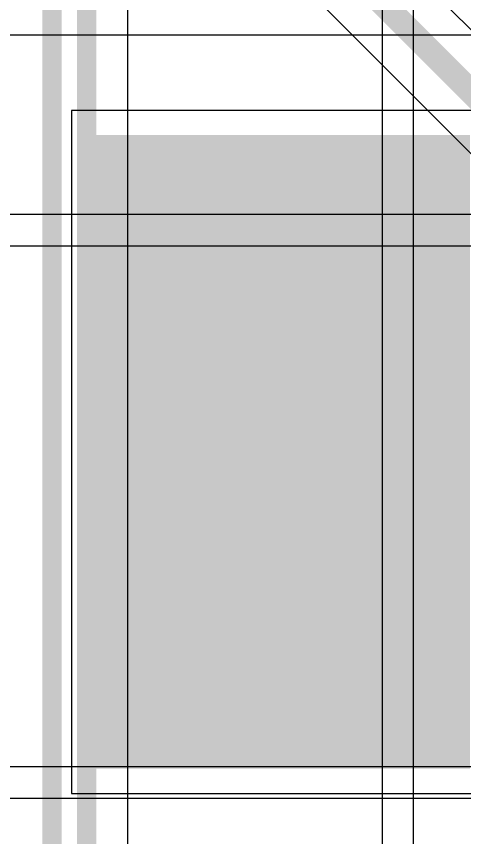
# Model space of a CAD drawing. Header units: inches. Extents: x 0 to 208, y 0 to 213.
# Drawn here: x 1.0954 to 1.2417, y 2.8929 to 3.1608 of the extents above; entities that cross this region are included whole.
import ezdxf

# ---------------------------------------------------------------- set-up
doc = ezdxf.new("R2010")
doc.units = ezdxf.units.IN
doc.header["$MEASUREMENT"] = 0
for name, color, linetype in [('Bottom Layer', 5, 'Continuous'), ('L2_GND1', 16, 'Continuous'), ('L3_SIG1', 76, 'Continuous'), ('L4_PWR', 90, 'Continuous'), ('Top Layer', 1, 'Continuous'), ('Top Paste', 8, 'Continuous'), ('Top Solder', 216, 'Continuous')]:
    doc.layers.add(name, color=color, linetype=linetype)

# ---------------------------------------------------------------- blocks, each defined once
blk = doc.blocks.new('AS0B826_S78B_7H_8')
at = {"layer": 'Top Layer'}
blk.add_hatch(color=1, dxfattribs=at).paths.add_polyline_path([(-1.79134, 0.99236), (-1.67323, 0.99236), (-1.67323, 0.78961), (-1.79134, 0.78961)])
at = {"layer": 'Top Paste'}
blk.add_hatch(color=8, dxfattribs=at).paths.add_polyline_path([(-1.79134, 0.99236), (-1.67323, 0.99236), (-1.67323, 0.78961), (-1.79134, 0.78961)])
at = {"layer": 'Top Solder'}
blk.add_hatch(color=216, dxfattribs=at).paths.add_polyline_path([(-1.79334, 0.99436), (-1.67123, 0.99436), (-1.67123, 0.78761), (-1.79334, 0.78761)])

msp = doc.modelspace()

# ---------------------------------------------------------------- linework, layer by layer
at = {"layer": 'Bottom Layer'}
msp.add_line((1.13175, 2.78581), (1.13175, 3.18981), dxfattribs=at)
for points in [[(1.107, 2.77635, 0.00633, 0.00633, 0), (1.107, 3.19927, 0.00633, 0.00633, 0)], [(1.11833, 2.77635, 0.00633, 0.00633, 0), (1.11833, 3.19927, 0.00633, 0.00633, 0)]]:
    msp.add_lwpolyline(points, format="xyseb", dxfattribs=at)
at = {"layer": 'L2_GND1'}
for p, q in [((1.26391, 3.13627), (1.14409, 3.25609)), ((1.15441, 3.20541), (1.24791, 3.11191))]:
    msp.add_line(p, q, dxfattribs=at)
msp.add_lwpolyline([(1.134, 3.246, 0.008, 0.008, 0), (1.258, 3.122, 0.008, 0.008, 0)], format="xyseb", dxfattribs=at)
at = {"layer": 'L3_SIG1'}
for p, q in [((1.06584, 3.1548), (1.395, 3.1548)), ((1.40515, 3.0962), (1.0792, 3.0962)), ((1.0792, 3.086), (1.40515, 3.086)), ((1.35212, 2.916), (0.80621, 2.916)), ((0.80621, 2.9058), (1.35019, 2.9058))]:
    msp.add_line(p, q, dxfattribs=at)
at = {"layer": 'L4_PWR'}
for p, q in [((1.2148, 3.48357), (1.2148, 2.7152)), ((1.225, 2.705), (1.225, 3.48357))]:
    msp.add_line(p, q, dxfattribs=at)
at = {"layer": 'Top Layer'}
for p, q in [((1.25151, 3.13012), (1.1134, 3.13012)), ((1.1134, 3.13012), (1.1134, 2.90736)), ((1.1134, 2.90736), (1.25151, 2.90736))]:
    msp.add_line(p, q, dxfattribs=at)

# ---------------------------------------------------------------- block references
msp.add_blockref('AS0B826_S78B_7H_8', (2.91474, 2.12776))

doc.saveas('drawing.dxf')
